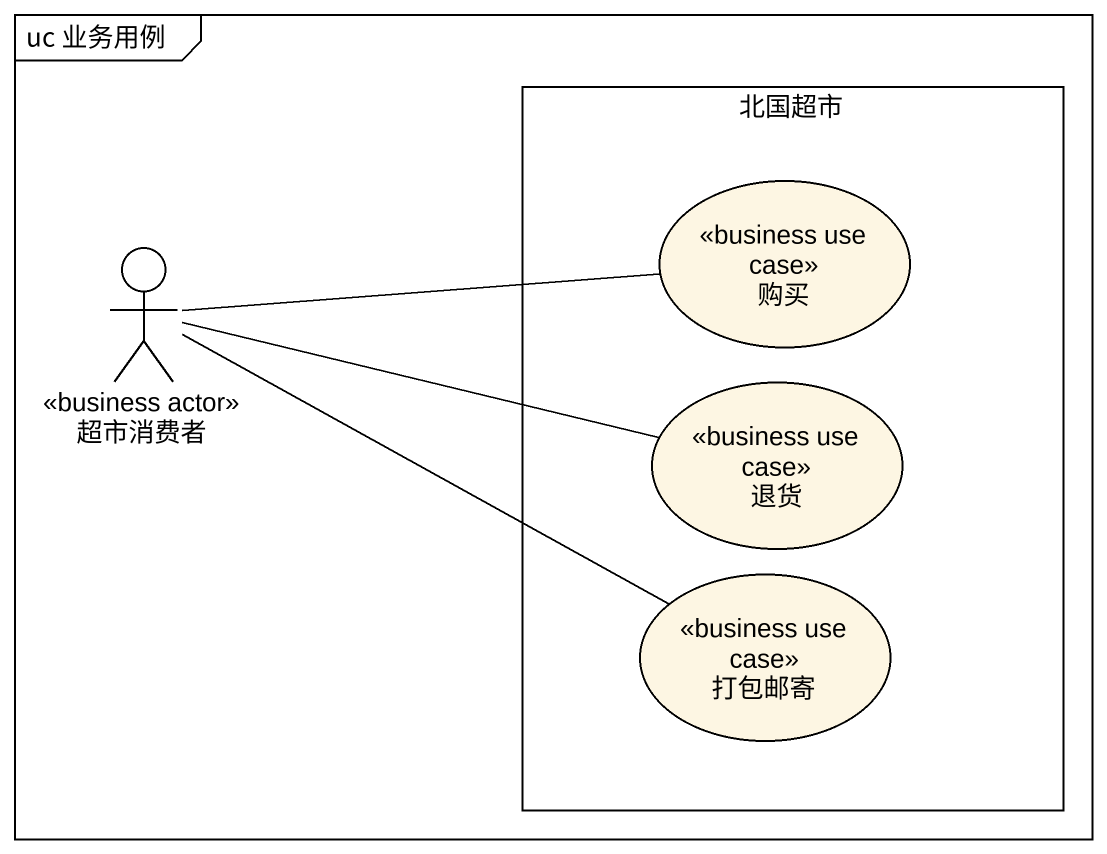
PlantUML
@startuml
mainframe uc 业务用例
rectangle 北国超市 {
  usecase 购买 <<business use case>>
  usecase 退货 <<business use case>>
  usecase 打包邮寄 <<business use case>>
}
actor 超市消费者 <<business actor>>
超市消费者 -right- 购买
超市消费者 -right- 退货
超市消费者 -right- 打包邮寄
@enduml
